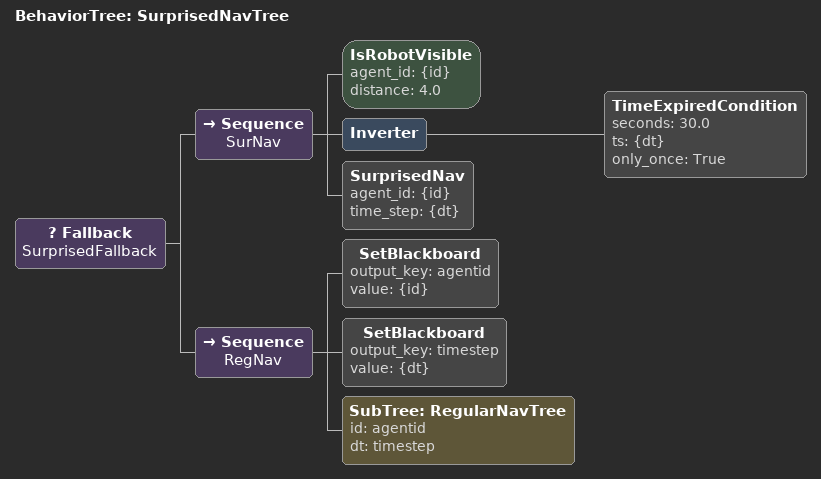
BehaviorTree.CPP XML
<root main_tree_to_execute = "SurprisedNavTree">

    <include path="BTRegularNav.xml"/>

    <BehaviorTree ID="SurprisedNavTree">
        <Fallback name="SurprisedFallback">
            <Sequence name="SurNav"> <!--ReactiveSequence-->
                <IsRobotVisible agent_id="{id}" distance="4.0" />
                <Inverter>
                    <TimeExpiredCondition seconds="30.0" ts="{dt}" only_once="True" />
                </Inverter>
                <SurprisedNav agent_id="{id}" time_step="{dt}" />
            </Sequence>
            <Sequence name="RegNav">
                <SetBlackboard output_key="agentid" value="{id}" />
                <SetBlackboard output_key="timestep" value="{dt}" />
                <SubTree ID="RegularNavTree" id="agentid" dt="timestep" />
            </Sequence>
        </Fallback>
    </BehaviorTree>

</root>
